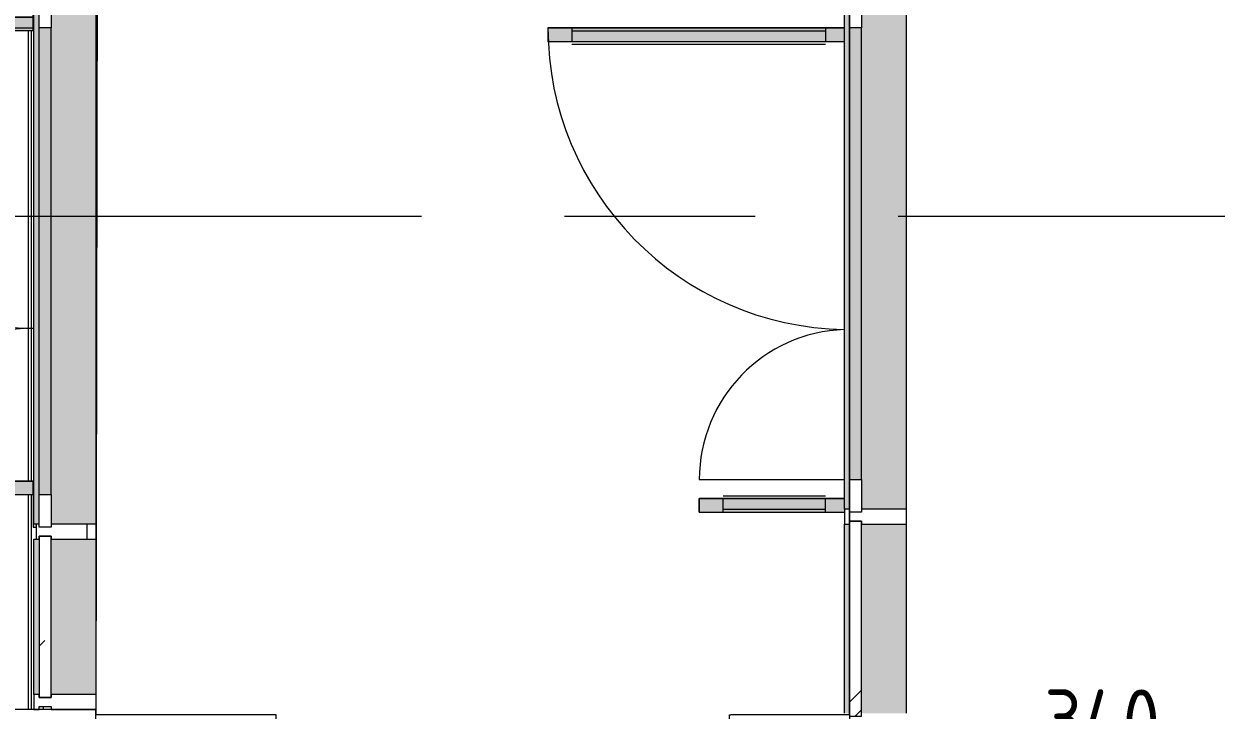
# Model space of a CAD drawing. Header units: millimetres. Extents: x -4029 to 232974, y -8553 to 104777.
# Drawn here: x 3821 to 7791, y 15355 to 17641 of the extents above; entities that cross this region are included whole.
import ezdxf

# ---------------------------------------------------------------- set-up
doc = ezdxf.new("R2010")
doc.units = ezdxf.units.MM
doc.linetypes.add('200_ШТРИХ__ш1_п0_6_', pattern=[160, 100, -60])
doc.linetypes.add('Осевая', pattern=[3175, 635, -476.25, 1587.5, -476.25])
for name, color, linetype, lineweight in [('5.2) Перег WD5', 3, 'Continuous', 30), ('A-AREA-BNDY', 7, 'Continuous', 9), ('A-DETL-MBND-1', 7, '200_ШТРИХ__ш1_п0_6_', 9), ('A-GLAZ-CURT', 7, 'Continuous', 9), ('A-GLAZ-CWMG', 7, 'Continuous', 9), ('A-WALL', 7, 'Continuous', 9), ('Оси-2', 7, 'Осевая', 9)]:
    doc.layers.add(name, color=color, linetype=linetype, lineweight=lineweight)
for name, color, linetype, lineweight, true_color in [('A-DETL-GENF-2', 7, 'Continuous', 9, 0xe2e2e2), ('A-DETL-GENF-3', 7, 'Continuous', 9, 0xaaaaaa), ('A-DOOR-1', 7, 'Continuous', 9, 0xaaaaaa), ('A-FLOR-1', 7, 'Continuous', 9, 0xaaaaaa), ('A-GLAZ-CWMG-1', 7, 'Continuous', 9, 0x383e42)]:
    doc.layers.add(name, color=color, linetype=linetype, lineweight=lineweight, true_color=true_color)
doc.styles.add('ISOCPEUR_1', font='isocpeur.ttf', dxfattribs={"width": 0.9, "height": 200})
doc.dimstyles.new('ISO-2_0_0_9К_Средний_округл2', dxfattribs={"dimscale": 304.8, "dimtxt": 199.196235, "dimasz": 0.492126, "dimexe": 0.393701, "dimexo": 0, "dimgap": 0, "dimtad": 1, "dimdec": 0, "dimrnd": 10, "dimzin": 0, "dimdsep": 46, "dimtxsty": 'ISOCPEUR_1', "dimblk1": 'OBLIQUE', "dimblk2": 'OBLIQUE', "dimsah": 1, "dimcen": 0.09, "dimdle": 0.393701, "dimazin": 0, "dimtfac": 1, "dimtdec": 4, "dimtix": 1, "dimtmove": 1, "dimatfit": 3, "dimfxl": 1, "dimtvp": 1, "dimtolj": 1, "dimtzin": 0, "dimarcsym": 2})

# ---------------------------------------------------------------- blocks, each defined once
blk = doc.blocks.new('Системная панель - Стекло - 40мм-23998915-План монтажа стен и перегородок 1 этажа в осях 1-12')
at = {"layer": 'A-GLAZ-CURT'}
h = blk.add_hatch(dxfattribs=at)
h.set_pattern_fill('FP_17', color=256, style=0, pattern_type=2)
h.set_pattern_definition([(135, (15566.62, -3971.1), (-282.843, -282.843), [200, -600]), (135, (15666.62, -4171.1), (-282.843, -282.843), [600, -200]), (135, (15766.62, -3771.1), (-282.843, -282.843), [200, -600])])
h.paths.add_polyline_path([(268.5, 38.9), (268.5, 40), (-268.5, 38.9), (-268.5, 0), (268.5, 0), (268.5, 15)])
for p, q in [((268.5, 40), (-268.5, 40)), ((-268.5, 40), (-268.5, 0)), ((268.5, 0), (268.5, 40)), ((-268.5, 0), (268.5, 0))]:
    blk.add_line(p, q, dxfattribs=at)
blk = doc.blocks.new('Прямоугольный импост - Импост структурный с накладкой - 190мм-23188488-План монтажа стен и перегородок 1 этажа в осях 1-12')
at = {"layer": 'A-GLAZ-CWMG'}
for p, q in [((-50, 0), (-50, 17)), ((-50, 17), (0, 17)), ((-40, 0), (-50, 0)), ((-40, -40), (-40, 0)), ((0, 0), (-10, 0)), ((-10, 0), (-10, -40)), ((0, 17), (0, 0)), ((-50, -190), (-50, -40)), ((-50, -40), (-40, -40)), ((-10, -40), (0, -40)), ((0, -40), (0, -190)), ((0, -190), (-50, -190))]:
    blk.add_line(p, q, dxfattribs=at)
blk = doc.blocks.new('Прямоугольный импост - Импост структурный с накладкой - 190мм-23190188-План монтажа стен и перегородок 1 этажа в осях 1-12')
at = {"layer": 'A-GLAZ-CWMG-1'}
for points in [[(3861.1, 15408.1), (3871.1, 15408.1), (3871.1, 15925.1), (3854.1, 15925.1), (3854.1, 15408.1)], [(4031.1, 15408.1), (4061.1, 15408.1), (4060, 15925.1), (3911.1, 15925.1), (3911.1, 15408.1), (4006.1, 15408.1)]]:
    blk.add_hatch(color=256, dxfattribs=at).paths.add_polyline_path(points)
at = {"layer": 'A-GLAZ-CWMG'}
for p, q in [((3854.1, 15925.1), (3861.1, 15925.1)), ((3854.1, 15408.1), (3854.1, 15925.1)), ((4031.1, 15925.1), (4061.1, 15925.1)), ((4061.1, 15408.1), (4061.1, 15925.1))]:
    blk.add_line(p, q, dxfattribs=at)
blk = doc.blocks.new('Системная панель - Стекло - 40мм-32473990-План монтажа стен и перегородок 1 этажа в осях 1-12')
at = {"layer": 'A-GLAZ-CURT'}
h = blk.add_hatch(dxfattribs=at)
h.set_pattern_fill('FP_34', color=256, style=0, pattern_type=2)
h.set_pattern_definition([(135, (15560, -6670), (-282.843, -282.843), [200, -600]), (135, (15660, -6870), (-282.843, -282.843), [600, -200]), (135, (15760, -6470), (-282.843, -282.843), [200, -600])])
h.paths.add_polyline_path([(325, 40), (-325, 40), (-325, 0), (325, 0)])
for p, q in [((325, 40), (-325, 40)), ((-325, 40), (-325, 0)), ((325, 0), (325, 40)), ((-325, 0), (325, 0))]:
    blk.add_line(p, q, dxfattribs=at)
blk = doc.blocks.new('Прямоугольный импост - Импост структурный с накладкой - 190мм-32257698-План монтажа стен и перегородок 1 этажа в осях 1-12')
at = {"layer": 'A-GLAZ-CWMG-1'}
for points in [[(6570, 16025), (6570, 17725), (6553, 17725), (6553, 16025)], [(6610, 16025), (6760, 16025), (6760, 17725), (6610, 17725), (6610, 16123)], [(6570, 16123), (6610, 16123), (6610, 17627), (6570, 17627), (6570, 16953)]]:
    blk.add_hatch(color=256, dxfattribs=at).paths.add_polyline_path(points)
at = {"layer": 'A-GLAZ-CWMG'}
for p, q in [((6553, 16025), (6553, 17725)), ((6760, 16025), (6760, 17725)), ((6570, 16123), (6570, 17627)), ((6610, 16123), (6610, 17627))]:
    blk.add_line(p, q, dxfattribs=at)
blk = doc.blocks.new('Прямоугольный импост - Импост структурный с накладкой - 190мм-32473988-План монтажа стен и перегородок 1 этажа в осях 1-12')
at = {"layer": 'A-GLAZ-CWMG-1'}
for points in [[(6570, 15345), (6570, 15975), (6553, 15975), (6553, 15345)], [(6760, 15345), (6760, 15975), (6610, 15975), (6610, 15345)]]:
    blk.add_hatch(color=256, dxfattribs=at).paths.add_polyline_path(points)
at = {"layer": 'A-GLAZ-CWMG'}
for p, q in [((6553, 15345), (6553, 15975)), ((6760, 15345), (6760, 15975))]:
    blk.add_line(p, q, dxfattribs=at)
blk = doc.blocks.new('Прямоугольный импост - Импост структурный с накладкой - 190мм-22862222-План монтажа стен и перегородок 1 этажа в осях 1-12')
at = {"layer": 'A-GLAZ-CWMG'}
for p, q in [((-25, 0), (-25, 17)), ((-25, 17), (25, 17)), ((25, 0), (15, 0)), ((15, 0), (15, -40)), ((25, 17), (25, 0)), ((-25, -190), (-25, -40)), ((15, -40), (25, -40)), ((25, -40), (25, -190)), ((25, -190), (-25, -190))]:
    blk.add_line(p, q, dxfattribs=at)
blk = doc.blocks.new('Дверь_Витражная_остекление_ - ДВН_ДАО_Главный вход_1800 в свету 4-32257700-План монтажа стен и перегородок 1 этажа в осях 1-12')
at = {"layer": 'A-DETL-GENF-2'}
for points in [[(-707, -416.2), (-707, -17), (-752, -17), (-752, -1004), (-707, -1004), (-707, -698.4)], [(860, -256.6), (860, -17), (815, -17), (815, -500), (860, -500)]]:
    blk.add_hatch(color=256, dxfattribs=at).paths.add_polyline_path(points)
at = {"layer": 'A-DETL-GENF-3'}
for p, q in [((-752, -1004), (-752, -17)), ((-752, -17), (-752, -1004)), ((-707, -1004), (-707, -17)), ((-707, -1004), (-707, -17)), ((815, -500), (815, -17)), ((815, -17), (815, -500)), ((860, -500), (860, -17)), ((860, -500), (860, -17)), ((-752, -80), (-707, -80)), ((-742, -924), (-742, -80)), ((-698, -924), (-698, -80)), ((806, -420), (806, -80)), ((860, -80), (815, -80)), ((850, -420), (850, -80)), ((860, -420), (815, -420)), ((860, -500), (815, -500)), ((815, -500), (860, -500)), ((-752, -924), (-707, -924)), ((-752, -1004), (-707, -1004)), ((-752, -1004), (-707, -1004))]:
    blk.add_line(p, q, dxfattribs=at)
at = {"layer": 'A-DOOR-1'}
for p, q in [((-860, 40), (-752, 40)), ((-860, 0), (-860, 40)), ((-752, 40), (-752, 0)), ((752, 40), (860, 40)), ((752, 0), (752, 40)), ((860, 40), (860, 0)), ((-752, 0), (-860, 0)), ((-752, -1004), (-752, -17)), ((860, 0), (752, 0)), ((752, -500), (752, -17))]:
    blk.add_line(p, q, dxfattribs=at)
for centre, radius, start, end in [((-752, 0), 1004, 270, 359.0271), ((752, 0), 500, 181.958, 270)]:
    blk.add_arc(centre, radius, start, end, dxfattribs=at)
blk = doc.blocks.new('Прямоугольный импост - Импост структурный с накладкой - 190мм-23190275-План монтажа стен и перегородок 1 этажа в осях 1-12')
at = {"layer": 'A-GLAZ-CWMG-1'}
for points in [[(3854.1, 15975.1), (3871.1, 15975.1), (3871.1, 16750.1), (3854.1, 16750.1), (3854.1, 15982.1)], [(3911.1, 16073.1), (3910, 16750.1), (3871.1, 16750.1), (3871.1, 16073.1), (3910, 16073.1)], [(4061.1, 15975.1), (4060, 16750.1), (3911.1, 16750.1), (3911.1, 15975.1), (4060, 15975.1)]]:
    blk.add_hatch(color=256, dxfattribs=at).paths.add_polyline_path(points)
at = {"layer": 'A-GLAZ-CWMG'}
for p, q in [((3854.1, 15975.1), (3854.1, 16750.1)), ((3871.1, 16073.1), (3871.1, 16750.1)), ((3911.1, 16073.1), (3911.1, 16750.1)), ((4061.1, 15975.1), (4061.1, 16750.1)), ((3861.1, 15975.1), (3854.1, 15975.1)), ((4061.1, 15975.1), (4031.1, 15975.1))]:
    blk.add_line(p, q, dxfattribs=at)
blk = doc.blocks.new('Прямоугольный импост - Импост структурный с накладкой - 170мм-23186685-План монтажа стен и перегородок 1 этажа в осях 1-12')
at = {"layer": 'A-GLAZ-CWMG'}
for p, q in [((3836.1, 16118.1), (3836.1, 17618.1)), ((3846.1, 16118.1), (3846.1, 17618.1)), ((3836.1, 15358.1), (3836.1, 16073.1)), ((3846.1, 15358.1), (3846.1, 16073.1)), ((3886.1, 15358.1), (3886.1, 15368.1)), ((3846.1, 15358.1), (3836.1, 15358.1)), ((3854.1, 15358.1), (3846.1, 15358.1)), ((3886.1, 15358.1), (3871.1, 15358.1)), ((3911.1, 15358.1), (3886.1, 15358.1))]:
    blk.add_line(p, q, dxfattribs=at)
blk = doc.blocks.new('Прямоугольный импост - Импост структурный с накладкой - 170мм-22968247-План монтажа стен и перегородок 1 этажа в осях 1-12')
at = {"layer": 'A-GLAZ-CWMG'}
for p, q in [((-25, 0), (-25, 10)), ((-25, 10), (25, 10)), ((25, 0), (15, 0)), ((15, 0), (15, -40)), ((25, 10), (25, 0)), ((-25, -160), (-25, -40)), ((15, -40), (25, -40)), ((25, -40), (25, -160)), ((25, -160), (-25, -160))]:
    blk.add_line(p, q, dxfattribs=at)
blk = doc.blocks.new('Прямоугольный импост - Импост структурный с накладкой - 170мм-23186686-План монтажа стен и перегородок 1 этажа в осях 1-12')
at = {"layer": 'A-GLAZ-CWMG'}
blk.add_line((3886.1, 15358.1), (3871.1, 15358.1), dxfattribs=at)
blk = doc.blocks.new('Дверь_Витражная_СКБ_2Ст - ВН-1_ ДВН_ДАО_Главный вход_1800 в свету 4-31912968-План монтажа стен и перегородок 1 этажа в осях 1-12')
at = {"layer": 'A-DETL-GENF-2'}
for points in [[(-777, -20), (-777, -17), (-885, -17), (-885, -20), (-873.2, -20)], [(-768, -25), (-768, -20), (-813, -20), (-813, -1020), (-768, -1020), (-768, -35)], [(777, -25), (777, -20), (732, -20), (732, -574), (777, -574), (777, -35)], [(885, -20), (885, -10), (875, -10), (875, -17), (777, -17), (777, -20), (875, -20)]]:
    blk.add_hatch(color=256, dxfattribs=at).paths.add_polyline_path(points)
at = {"layer": 'A-DETL-GENF-3'}
for p, q in [((-885, -20), (-885, -17)), ((-885, -17), (-885, -20)), ((-777, -20), (-885, -20)), ((-885, -20), (-777, -20)), ((-768, -20), (-813, -20)), ((-813, -1020), (-813, -20)), ((-768, -20), (-813, -20)), ((-813, -20), (-813, -1020)), ((-777, -17), (-777, -20)), ((-777, -20), (-777, -17)), ((-768, -1020), (-768, -20)), ((-768, -1020), (-768, -20)), ((732, -20), (777, -20)), ((732, -574), (732, -20)), ((732, -20), (732, -574)), ((777, -20), (732, -20)), ((777, -17), (777, -20)), ((777, -17), (777, -20)), ((777, -574), (777, -20)), ((777, -574), (777, -20)), ((777, -20), (885, -20)), ((777, -20), (885, -20)), ((885, -20), (885, -10)), ((885, -20), (885, -10)), ((-813, -100), (-768, -100)), ((-803, -940), (-803, -100)), ((-759, -940), (-759, -100)), ((723, -494), (723, -100)), ((777, -100), (732, -100)), ((767, -494), (767, -100)), ((777, -494), (732, -494)), ((777, -574), (732, -574)), ((732, -574), (777, -574)), ((-813, -940), (-768, -940)), ((-813, -1020), (-768, -1020)), ((-813, -1020), (-768, -1020))]:
    blk.add_line(p, q, dxfattribs=at)
at = {"layer": 'A-DOOR-1'}
for p, q in [((-885, 40), (-777, 40)), ((-885, 0), (-885, 40)), ((-777, 40), (-777, 0)), ((777, 40), (885, 40)), ((777, 0), (777, 40)), ((885, 40), (885, 0)), ((-777, 0), (-885, 0)), ((-777, -1020), (-777, -20)), ((885, 0), (777, 0)), ((777, -574), (777, -20))]:
    blk.add_line(p, q, dxfattribs=at)
for centre, radius, start, end in [((-777, -20), 1000, 270, 0), ((777, -20), 554, 180, 270)]:
    blk.add_arc(centre, radius, start, end, dxfattribs=at)
blk = doc.blocks.new('Прямоугольный импост - Импост структурный с накладкой - 190мм-23933759-План монтажа стен и перегородок 1 этажа в осях 1-12')
at = {"layer": 'A-GLAZ-CWMG-1'}
for points in [[(3861.1, 17550.1), (3871.1, 17550.1), (3871.1, 17725.1), (3854.1, 17725.1), (3854.1, 17550.1)], [(4031.1, 17550.1), (4061.1, 17550.1), (4060, 17725.1), (3911.1, 17725.1), (3911.1, 17550.1), (4006.1, 17550.1)], [(3911.1, 17550.1), (3910, 17627.1), (3871.1, 17627.1), (3871.1, 17550.1), (3910, 17550.1)]]:
    blk.add_hatch(color=256, dxfattribs=at).paths.add_polyline_path(points)
at = {"layer": 'A-GLAZ-CWMG'}
for p, q in [((3854.1, 17550.1), (3854.1, 17725.1)), ((4061.1, 17550.1), (4061.1, 17725.1)), ((3871.1, 17550.1), (3871.1, 17627.1)), ((3911.1, 17550.1), (3911.1, 17627.1))]:
    blk.add_line(p, q, dxfattribs=at)
blk = doc.blocks.new('Прямоугольный импост - Импост структурный с накладкой - 190мм-23933667-План монтажа стен и перегородок 1 этажа в осях 1-12')
at = {"layer": 'A-GLAZ-CWMG-1'}
for points in [[(3861.1, 19150.1), (3871.1, 19150.1), (3871.1, 19950.1), (3854.1, 19950.1), (3854.1, 19150.1)], [(3871.1, 19150.1), (3911.1, 19150.1), (3910, 19950.1), (3871.1, 19950.1)], [(4060, 19150.1), (4061.1, 19150.1), (4060, 19950.1), (3911.1, 19950.1), (3911.1, 19150.1), (4031.1, 19150.1)]]:
    blk.add_hatch(color=256, dxfattribs=at).paths.add_polyline_path(points)
at = {"layer": 'A-GLAZ-CWMG'}
for p, q in [((3854.1, 19150.1), (3854.1, 19950.1)), ((3871.1, 19150.1), (3871.1, 19950.1)), ((3911.1, 19150.1), (3911.1, 19950.1)), ((4061.1, 19150.1), (4061.1, 19950.1))]:
    blk.add_line(p, q, dxfattribs=at)
blk = doc.blocks.new('_Oblique')
at = {"color": 0, "linetype": 'ByBlock', "lineweight": -2}
blk.add_line((-0.5, -0.5), (0.5, 0.5), dxfattribs=at)
blk = doc.blocks.new('DIMBLOCK58-План монтажа стен и перегородок 1 этажа в осях 1-12')
at = {"layer": '5.2) Перег WD5', "color": 0, "lineweight": -2, "transparency": 16777216}
for p, q in [((6760, 15263.8), (6760, 15037.8)), ((7097.5, 14975), (7097.5, 15277.8)), ((6640, 15157.8), (7217.5, 15157.8)), ((7637.3, 15157.8), (7097.5, 15157.8))]:
    blk.add_line(p, q, dxfattribs=at)
at = {"layer": 'Defpoints', "color": 0, "transparency": 16777216}
for p in [(6760, 15263.8), (7097.5, 15157.8), (7097.5, 14975)]:
    blk.add_point(p, dxfattribs=at)
at = {"layer": '5.2) Перег WD5', "color": 0, "lineweight": -2, "transparency": 16777216, "xscale": 150, "yscale": 150, "zscale": 150, "rotation": 180}
blk.add_blockref('_Oblique', (6760, 15157.8), dxfattribs=at)
at = {"layer": '5.2) Перег WD5', "color": 0, "lineweight": -2, "transparency": 16777216, "xscale": 150, "yscale": 150, "zscale": 150}
blk.add_blockref('_Oblique', (7097.5, 15157.8), dxfattribs=at)
at = {"layer": '5.2) Перег WD5', "color": 0, "transparency": 16777216, "insert": (7218.3, 15424.4), "char_height": 200, "width": 478.071, "attachment_point": 1, "line_spacing_factor": 1.149209, "style": 'ISOCPEUR_1'}
blk.add_mtext('\\A1;340', dxfattribs=at)

msp = doc.modelspace()

# ---------------------------------------------------------------- linework, layer by layer
at = {"layer": 'A-AREA-BNDY', "flags": 128}
msp.add_lwpolyline([(4660, 15341), (4660, 15200), (6160.0001, 15200), (6170.0001, 15200), (6170.0001, 15340), (6175, 15340), (6175, 15341), (6570.0001, 15341), (6570.0001, 20742), (4070.2857, 20742), (4066.1514, 18470.1992), (4681, 18470.1992), (4681, 17829.0001), (4064.9845, 17829.0001), (4060.4568, 15341)], close=True, dxfattribs=at)
msp.add_lwpolyline([(6570.0001, 20742), (6570.0001, 15493.5096), (6570.0001, 15270)], dxfattribs=at)
at = {"layer": 'A-DETL-MBND-1'}
msp.add_line((4060, 15975.1221), (4060, 15925.1221), dxfattribs=at)
at = {"layer": 'A-FLOR-1'}
msp.add_line((4060, 15975.1221), (4060, 15925.1221), dxfattribs=at)
at = {"layer": 'A-WALL'}
for p, q in [((4060, 15358), (-268, 15358)), ((4060, 15270), (4060, 15358))]:
    msp.add_line(p, q, dxfattribs=at)
at = {"layer": 'Оси-2'}
msp.add_line((-728.7494, 17000.0001), (36035.9723, 17000.0001), dxfattribs=at)

# ---------------------------------------------------------------- block references
at = {"layer": 'A-DOOR-1', "rotation": 269.9999999999999}
for name, p in [('Дверь_Витражная_СКБ_2Ст - ВН-1_ ДВН_ДАО_Главный вход_1800 в свету 4-31912968-План монтажа стен и перегородок 1 этажа в осях 1-12', (3871.1204, 16850.1221)), ('Дверь_Витражная_остекление_ - ДВН_ДАО_Главный вход_1800 в свету 4-32257700-План монтажа стен и перегородок 1 этажа в осях 1-12', (6570.0001, 16875))]:
    msp.add_blockref(name, p, dxfattribs=at)
at = {"layer": 'A-GLAZ-CURT', "rotation": 269.9999999999999}
for name, p in [('Системная панель - Стекло - 40мм-32473990-План монтажа стен и перегородок 1 этажа в осях 1-12', (6570.0001, 15660)), ('Системная панель - Стекло - 40мм-23998915-План монтажа стен и перегородок 1 этажа в осях 1-12', (3871.1204, 15666.6221))]:
    msp.add_blockref(name, p, dxfattribs=at)
at = {"layer": 'A-GLAZ-CWMG'}
for name, p in [('Прямоугольный импост - Импост структурный с накладкой - 170мм-23186685-План монтажа стен и перегородок 1 этажа в осях 1-12', (0, 0)), ('Прямоугольный импост - Импост структурный с накладкой - 170мм-23186686-План монтажа стен и перегородок 1 этажа в осях 1-12', (0, 0)), ('Прямоугольный импост - Импост структурный с накладкой - 190мм-23933759-План монтажа стен и перегородок 1 этажа в осях 1-12', (0, 0)), ('Прямоугольный импост - Импост структурный с накладкой - 190мм-32257698-План монтажа стен и перегородок 1 этажа в осях 1-12', (0, 0)), ('Прямоугольный импост - Импост структурный с накладкой - 190мм-23933667-План монтажа стен и перегородок 1 этажа в осях 1-12', (0, -2400)), ('Прямоугольный импост - Импост структурный с накладкой - 190мм-23190275-План монтажа стен и перегородок 1 этажа в осях 1-12', (0, 0)), ('Прямоугольный импост - Импост структурный с накладкой - 190мм-32473988-План монтажа стен и перегородок 1 этажа в осях 1-12', (0, 0)), ('Прямоугольный импост - Импост структурный с накладкой - 190мм-23190188-План монтажа стен и перегородок 1 этажа в осях 1-12', (0, 0))]:
    msp.add_blockref(name, p, dxfattribs=at)
at = {"layer": 'A-GLAZ-CWMG', "extrusion": (0, 0, -1), "rotation": 270.0000000000001}
for name, p in [('Прямоугольный импост - Импост структурный с накладкой - 190мм-22862222-План монтажа стен и перегородок 1 этажа в осях 1-12', (-6570.0001, 16000)), ('Прямоугольный импост - Импост структурный с накладкой - 170мм-22968247-План монтажа стен и перегородок 1 этажа в осях 1-12', (-3871.1204, 15950.1221)), ('Прямоугольный импост - Импост структурный с накладкой - 190мм-23188488-План монтажа стен и перегородок 1 этажа в осях 1-12', (-3871.1204, 15358.1221))]:
    msp.add_blockref(name, p, dxfattribs=at)

# ---------------------------------------------------------------- dimensions: what is measured, and where the dimension line sits
at = {"layer": '5.2) Перег WD5', "color": 18, "true_color": 0x000000}
dim = msp.add_linear_dim(base=(7097.5001075798, 15157.7535654634), p1=(6760.0001075798, 15263.8195826414), p2=(7097.5001075798, 14974.9999952554), dimstyle='ISO-2_0_0_9К_Средний_округл2', override={"dimpost": '<>', "dimfxl": 444.21054}, dxfattribs=at)
dim.commit()
dim.dimension.update_dxf_attribs({"geometry": 'DIMBLOCK58-План монтажа стен и перегородок 1 этажа в осях 1-12', "text_midpoint": (7457.3388159941, 15285.7113814107), "dimtype": 160})

doc.saveas('drawing.dxf')
